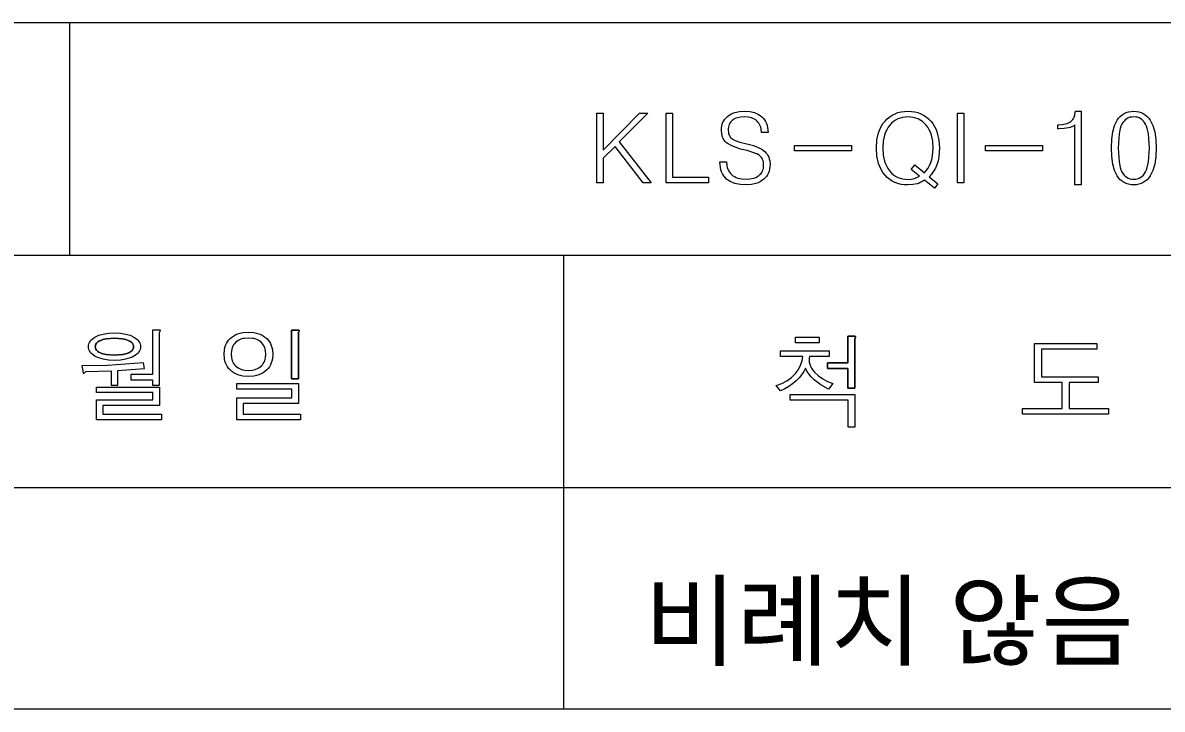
# Model space of a CAD drawing. Header units: inches. Extents: x -551 to -341, y 564 to 861.
# Drawn here: x -460.58 to -419.85, y 807.61 to 832.14 of the extents above; entities that cross this region are included whole.
import ezdxf

# ---------------------------------------------------------------- set-up
doc = ezdxf.new("R2010")
doc.units = ezdxf.units.IN
doc.header["$LTSCALE"] = 0.03937
doc.header["$MEASUREMENT"] = 0
doc.layers.add('______ 1', color=7, linetype='Continuous')
doc.layers.add('______ 2', color=7, linetype='Continuous')

# ---------------------------------------------------------------- blocks, each defined once
blk = doc.blocks.new('BLOCK 19')
at = {"layer": '______ 1', "color": 18, "lineweight": 9}
blk.add_lwpolyline([(196.386, -28.618), (16.646, -28.618)], dxfattribs=at)
blk = doc.blocks.new('BLOCK 18')
at = {"layer": '______ 1', "color": 18, "lineweight": 9}
blk.add_lwpolyline([(196.386, -53.15), (16.646, -53.15)], dxfattribs=at)
blk = doc.blocks.new('BLOCK 17')
at = {"layer": '______ 1', "color": 18, "lineweight": 9}
blk.add_lwpolyline([(196.386, -36.931), (16.646, -36.931)], dxfattribs=at)
blk = doc.blocks.new('BLOCK 11')
at = {"layer": '______ 1', "color": 18, "lineweight": 9}
blk.add_lwpolyline([(196.386, -45.243), (66.517, -45.243)], dxfattribs=at)
blk = doc.blocks.new('BLOCK 8')
at = {"layer": '______ 1', "color": 18, "lineweight": 9}
blk.add_lwpolyline([(120.549, -41.908), (120.549, -43.071), (120.315, -43.071), (120.315, -42.106), (118.242, -42.106), (118.242, -41.908), (120.549, -41.908)], dxfattribs=at)
blk = doc.blocks.new('BLOCK 2')
at = {"layer": '______ 1', "lineweight": 0}
for points in [[(111.332, -31.843), (111.559, -31.843), (111.559, -33.166), (112.848, -31.843), (113.146, -31.843), (112.131, -32.878), (113.265, -34.341), (112.982, -34.341), (111.977, -33.036), (111.559, -33.461), (111.559, -34.341), (111.332, -34.341), (111.332, -31.843)], [(113.804, -31.843), (114.032, -31.843), (114.032, -34.137), (115.318, -34.137), (115.318, -34.339), (113.804, -34.339), (113.804, -31.843)], [(115.965, -33.586), (115.977, -33.724), (115.991, -33.788), (116.012, -33.846), (116.035, -33.901), (116.067, -33.951), (116.102, -34), (116.146, -34.041), (116.192, -34.082), (116.245, -34.114), (116.304, -34.143), (116.364, -34.166), (116.505, -34.199), (116.662, -34.207), (116.802, -34.199), (116.928, -34.175), (116.982, -34.155), (117.032, -34.132), (117.079, -34.105), (117.123, -34.073), (117.16, -34.038), (117.196, -34.004), (117.225, -33.963), (117.248, -33.919), (117.266, -33.872), (117.28, -33.823), (117.286, -33.77), (117.289, -33.714), (117.28, -33.607), (117.268, -33.557), (117.253, -33.51), (117.233, -33.47), (117.21, -33.432), (117.184, -33.397), (117.148, -33.365), (117.117, -33.342), (117.076, -33.318), (116.98, -33.272), (116.705, -33.187), (116.469, -33.129), (116.157, -33.021), (116.041, -32.96), (115.995, -32.927), (115.953, -32.892), (115.913, -32.855), (115.878, -32.808), (115.848, -32.759), (115.825, -32.706), (115.808, -32.647), (115.793, -32.586), (115.784, -32.45), (115.788, -32.376), (115.796, -32.307), (115.813, -32.24), (115.837, -32.175), (115.869, -32.117), (115.907, -32.062), (115.95, -32.012), (116, -31.963), (116.058, -31.919), (116.122, -31.883), (116.192, -31.852), (116.265, -31.826), (116.426, -31.79), (116.61, -31.779), (116.796, -31.793), (116.959, -31.828), (117.034, -31.857), (117.103, -31.892), (117.166, -31.933), (117.225, -31.98), (117.277, -32.03), (117.321, -32.088), (117.359, -32.149), (117.391, -32.216), (117.417, -32.289), (117.434, -32.365), (117.452, -32.537), (117.21, -32.537), (117.198, -32.411), (117.187, -32.353), (117.169, -32.301), (117.146, -32.251), (117.117, -32.204), (117.085, -32.164), (117.046, -32.126), (117.006, -32.091), (116.959, -32.062), (116.907, -32.038), (116.854, -32.018), (116.735, -31.992), (116.598, -31.983), (116.467, -31.989), (116.353, -32.012), (116.301, -32.03), (116.253, -32.05), (116.21, -32.076), (116.169, -32.105), (116.137, -32.138), (116.108, -32.173), (116.081, -32.21), (116.061, -32.254), (116.044, -32.298), (116.035, -32.347), (116.026, -32.4), (116.023, -32.455), (116.029, -32.537), (116.038, -32.575), (116.049, -32.61), (116.064, -32.642), (116.078, -32.674), (116.099, -32.703), (116.122, -32.729), (116.149, -32.753), (116.178, -32.776), (116.251, -32.817), (116.338, -32.852), (116.443, -32.881), (116.738, -32.954), (116.93, -33.009), (117.093, -33.071), (117.228, -33.14), (117.283, -33.178), (117.33, -33.219), (117.374, -33.263), (117.412, -33.312), (117.446, -33.365), (117.472, -33.42), (117.493, -33.482), (117.508, -33.549), (117.519, -33.691), (117.516, -33.77), (117.504, -33.846), (117.487, -33.919), (117.461, -33.986), (117.428, -34.05), (117.388, -34.108), (117.344, -34.164), (117.289, -34.213), (117.228, -34.26), (117.163, -34.301), (117.093, -34.333), (117.017, -34.362), (116.851, -34.4), (116.662, -34.411), (116.449, -34.397), (116.259, -34.359), (116.178, -34.33), (116.099, -34.292), (116.029, -34.251), (115.965, -34.202), (115.91, -34.146), (115.863, -34.085), (115.82, -34.018), (115.788, -33.948), (115.761, -33.869), (115.743, -33.785), (115.729, -33.604), (115.729, -33.586), (115.965, -33.586)], [(123.035, -34.245), (122.977, -34.283), (122.915, -34.318), (122.846, -34.348), (122.776, -34.371), (122.618, -34.403), (122.446, -34.415), (122.321, -34.409), (122.204, -34.394), (122.09, -34.365), (121.986, -34.327), (121.887, -34.277), (121.796, -34.216), (121.709, -34.143), (121.63, -34.062), (121.557, -33.968), (121.496, -33.866), (121.44, -33.758), (121.397, -33.642), (121.338, -33.385), (121.321, -33.097), (121.338, -32.805), (121.397, -32.549), (121.44, -32.432), (121.496, -32.324), (121.557, -32.222), (121.63, -32.129), (121.709, -32.047), (121.796, -31.977), (121.889, -31.916), (121.988, -31.866), (122.093, -31.828), (122.204, -31.802), (122.324, -31.785), (122.446, -31.779), (122.572, -31.785), (122.691, -31.802), (122.802, -31.828), (122.907, -31.866), (123.006, -31.916), (123.099, -31.977), (123.185, -32.047), (123.266, -32.129), (123.339, -32.222), (123.403, -32.324), (123.456, -32.432), (123.499, -32.549), (123.557, -32.808), (123.578, -33.097), (123.554, -33.414), (123.525, -33.557), (123.484, -33.691), (123.432, -33.811), (123.368, -33.925), (123.292, -34.027), (123.205, -34.12), (123.519, -34.368), (123.397, -34.534), (123.035, -34.245)], [(122.566, -33.861), (122.691, -33.7), (123.035, -33.98), (123.106, -33.901), (123.169, -33.817), (123.222, -33.72), (123.266, -33.616), (123.303, -33.499), (123.327, -33.374), (123.347, -33.097), (123.333, -32.849), (123.286, -32.63), (123.251, -32.531), (123.208, -32.438), (123.155, -32.353), (123.096, -32.274), (123.032, -32.204), (122.965, -32.146), (122.889, -32.097), (122.811, -32.056), (122.729, -32.024), (122.639, -32), (122.546, -31.986), (122.446, -31.983), (122.35, -31.986), (122.257, -32), (122.167, -32.024), (122.082, -32.056), (122.003, -32.097), (121.931, -32.146), (121.863, -32.204), (121.799, -32.274), (121.74, -32.353), (121.691, -32.438), (121.647, -32.531), (121.612, -32.63), (121.565, -32.849), (121.552, -33.097), (121.565, -33.344), (121.612, -33.563), (121.647, -33.662), (121.691, -33.755), (121.74, -33.843), (121.799, -33.922), (121.863, -33.989), (121.933, -34.05), (122.006, -34.099), (122.088, -34.143), (122.175, -34.175), (122.266, -34.199), (122.364, -34.21), (122.467, -34.216), (122.572, -34.207), (122.671, -34.187), (122.77, -34.152), (122.863, -34.099), (122.566, -33.861)], [(124.219, -31.843), (124.449, -31.843), (124.449, -34.341), (124.219, -34.341), (124.219, -31.843)], [(128.412, -32.271), (128.365, -32.307), (128.312, -32.333), (128.252, -32.356), (128.185, -32.374), (128.033, -32.4), (127.843, -32.406), (127.808, -32.406), (127.808, -32.26), (127.825, -32.26), (127.966, -32.251), (128.085, -32.231), (128.14, -32.213), (128.19, -32.193), (128.234, -32.169), (128.272, -32.143), (128.31, -32.111), (128.338, -32.076), (128.365, -32.038), (128.388, -31.995), (128.409, -31.948), (128.42, -31.895), (128.435, -31.779), (128.642, -31.779), (128.642, -34.411), (128.412, -34.411), (128.412, -32.271)], [(129.928, -32.103), (129.98, -32.027), (130.041, -31.963), (130.105, -31.907), (130.175, -31.86), (130.255, -31.826), (130.336, -31.799), (130.426, -31.785), (130.523, -31.779), (130.616, -31.785), (130.703, -31.799), (130.785, -31.826), (130.861, -31.86), (130.931, -31.907), (130.998, -31.963), (131.056, -32.027), (131.111, -32.103), (131.161, -32.19), (131.205, -32.289), (131.272, -32.519), (131.31, -32.785), (131.324, -33.094), (131.31, -33.403), (131.272, -33.668), (131.205, -33.898), (131.161, -33.995), (131.111, -34.085), (131.056, -34.161), (130.998, -34.228), (130.931, -34.283), (130.861, -34.33), (130.785, -34.365), (130.703, -34.391), (130.616, -34.406), (130.523, -34.411), (130.426, -34.406), (130.336, -34.391), (130.255, -34.365), (130.175, -34.33), (130.105, -34.283), (130.041, -34.225), (129.98, -34.158), (129.928, -34.082), (129.881, -33.995), (129.837, -33.896), (129.776, -33.668), (129.738, -33.4), (129.724, -33.091), (129.738, -32.782), (129.776, -32.514), (129.837, -32.286), (129.881, -32.19), (129.928, -32.103)], [(130.097, -33.939), (130.132, -34.004), (130.173, -34.059), (130.219, -34.102), (130.269, -34.14), (130.324, -34.169), (130.386, -34.193), (130.453, -34.205), (130.523, -34.207), (130.59, -34.205), (130.654, -34.193), (130.715, -34.169), (130.77, -34.14), (130.82, -34.102), (130.867, -34.059), (130.907, -34.004), (130.943, -33.939), (130.974, -33.869), (131.004, -33.788), (131.048, -33.592), (131.082, -33.091), (131.048, -32.589), (131.004, -32.397), (130.974, -32.315), (130.943, -32.242), (130.907, -32.181), (130.867, -32.129), (130.82, -32.085), (130.77, -32.047), (130.715, -32.018), (130.654, -31.997), (130.59, -31.986), (130.523, -31.983), (130.453, -31.986), (130.386, -31.997), (130.324, -32.018), (130.269, -32.047), (130.219, -32.085), (130.173, -32.129), (130.132, -32.181), (130.097, -32.242), (130.065, -32.315), (130.039, -32.397), (129.995, -32.589), (129.963, -33.091), (129.995, -33.592), (130.039, -33.788), (130.065, -33.869), (130.097, -33.939)], [(120.428, -33.003), (120.428, -33.19), (118.393, -33.19), (118.393, -33.003), (120.428, -33.003)], [(127.255, -33.003), (127.255, -33.19), (125.219, -33.19), (125.219, -33.003), (127.255, -33.003)], [(94.78, -39.849), (94.836, -39.884), (94.882, -39.922), (94.923, -39.963), (94.955, -40.004), (94.982, -40.048), (94.999, -40.094), (95.011, -40.144), (95.014, -40.196), (95.011, -40.246), (94.999, -40.292), (94.982, -40.339), (94.955, -40.383), (94.923, -40.424), (94.882, -40.461), (94.836, -40.499), (94.78, -40.534), (94.716, -40.569), (94.643, -40.598), (94.48, -40.645), (94.294, -40.674), (94.084, -40.683), (93.874, -40.674), (93.684, -40.645), (93.521, -40.598), (93.448, -40.569), (93.381, -40.534), (93.329, -40.499), (93.282, -40.461), (93.244, -40.424), (93.212, -40.383), (93.186, -40.339), (93.168, -40.292), (93.157, -40.246), (93.153, -40.196), (93.157, -40.144), (93.168, -40.094), (93.186, -40.048), (93.212, -40.004), (93.244, -39.963), (93.282, -39.922), (93.329, -39.884), (93.381, -39.849), (93.521, -39.785), (93.684, -39.741), (93.874, -39.715), (94.084, -39.703), (94.294, -39.715), (94.48, -39.741), (94.643, -39.785), (94.78, -39.849)], [(93.568, -39.98), (93.53, -40.001), (93.495, -40.024), (93.466, -40.048), (93.443, -40.074), (93.421, -40.103), (93.41, -40.132), (93.401, -40.164), (93.398, -40.196), (93.401, -40.228), (93.404, -40.243), (93.41, -40.257), (93.421, -40.286), (93.443, -40.316), (93.466, -40.339), (93.495, -40.365), (93.53, -40.385), (93.568, -40.409), (93.67, -40.447), (93.789, -40.473), (94.084, -40.496), (94.378, -40.473), (94.494, -40.447), (94.594, -40.409), (94.635, -40.385), (94.67, -40.365), (94.702, -40.339), (94.725, -40.316), (94.745, -40.286), (94.751, -40.272), (94.757, -40.257), (94.763, -40.243), (94.766, -40.228), (94.769, -40.196), (94.766, -40.164), (94.763, -40.147), (94.757, -40.132), (94.745, -40.103), (94.725, -40.074), (94.702, -40.048), (94.67, -40.024), (94.635, -40.001), (94.594, -39.98), (94.494, -39.942), (94.375, -39.913), (94.084, -39.893), (93.789, -39.913), (93.67, -39.942), (93.568, -39.98)], [(99.527, -39.904), (99.577, -39.96), (99.62, -40.021), (99.658, -40.085), (99.69, -40.152), (99.713, -40.225), (99.731, -40.301), (99.746, -40.467), (99.731, -40.63), (99.713, -40.706), (99.69, -40.776), (99.658, -40.846), (99.62, -40.91), (99.577, -40.969), (99.527, -41.024), (99.463, -41.079), (99.396, -41.126), (99.323, -41.167), (99.244, -41.199), (99.16, -41.225), (99.07, -41.243), (98.871, -41.257), (98.673, -41.243), (98.582, -41.225), (98.498, -41.199), (98.419, -41.167), (98.346, -41.126), (98.279, -41.079), (98.218, -41.024), (98.166, -40.969), (98.122, -40.91), (98.087, -40.846), (98.058, -40.776), (98.032, -40.706), (98.017, -40.63), (98.002, -40.467), (98.017, -40.301), (98.032, -40.225), (98.058, -40.152), (98.087, -40.085), (98.122, -40.021), (98.166, -39.96), (98.218, -39.904), (98.279, -39.852), (98.346, -39.805), (98.419, -39.764), (98.498, -39.733), (98.582, -39.709), (98.673, -39.692), (98.871, -39.677), (99.07, -39.692), (99.16, -39.709), (99.244, -39.733), (99.323, -39.764), (99.396, -39.805), (99.463, -39.852), (99.527, -39.904)], [(98.41, -40.048), (98.375, -40.088), (98.343, -40.132), (98.317, -40.181), (98.294, -40.231), (98.279, -40.283), (98.268, -40.342), (98.256, -40.467), (98.268, -40.59), (98.279, -40.645), (98.294, -40.698), (98.317, -40.747), (98.343, -40.794), (98.375, -40.837), (98.41, -40.878), (98.454, -40.916), (98.501, -40.948), (98.55, -40.978), (98.606, -41.001), (98.667, -41.018), (98.731, -41.033), (98.871, -41.041), (99.014, -41.033), (99.078, -41.018), (99.137, -41.001), (99.195, -40.978), (99.244, -40.948), (99.294, -40.916), (99.337, -40.878), (99.372, -40.837), (99.404, -40.794), (99.431, -40.747), (99.454, -40.698), (99.471, -40.645), (99.483, -40.587), (99.495, -40.467), (99.483, -40.342), (99.471, -40.283), (99.454, -40.231), (99.431, -40.181), (99.404, -40.132), (99.372, -40.088), (99.337, -40.048), (99.294, -40.009), (99.244, -39.978), (99.195, -39.948), (99.137, -39.925), (99.078, -39.907), (99.014, -39.896), (98.871, -39.884), (98.731, -39.896), (98.667, -39.907), (98.606, -39.925), (98.55, -39.948), (98.501, -39.978), (98.454, -40.009), (98.41, -40.048)], [(100.609, -39.598), (100.641, -39.598), (100.664, -39.601), (100.673, -39.604), (100.679, -39.607), (100.681, -39.607), (100.684, -39.61), (100.688, -39.61), (100.688, -39.613), (100.691, -39.613), (100.691, -39.616), (100.691, -39.619), (100.691, -39.625), (100.691, -39.63), (100.684, -39.642), (100.679, -39.66), (100.664, -39.68), (100.658, -39.709), (100.658, -41.348), (100.413, -41.348), (100.413, -39.598), (100.609, -39.598)], [(119.277, -39.855), (119.277, -40.053), (118.426, -40.053), (118.426, -39.855), (119.277, -39.855)], [(120.3, -40.773), (120.3, -39.814), (120.499, -39.814), (120.528, -39.817), (120.551, -39.82), (120.56, -39.823), (120.569, -39.826), (120.572, -39.826), (120.572, -39.829), (120.575, -39.831), (120.577, -39.831), (120.577, -39.835), (120.577, -39.837), (120.577, -39.84), (120.577, -39.843), (120.577, -39.849), (120.572, -39.864), (120.566, -39.881), (120.551, -39.91), (120.549, -39.942), (120.549, -41.677), (120.3, -41.677), (120.3, -40.978), (119.575, -40.978), (119.575, -40.773), (120.3, -40.773)], [(129.201, -40.077), (129.201, -40.281), (127.219, -40.281), (127.219, -41.269), (129.251, -41.269), (129.251, -41.47), (128.21, -41.47), (128.21, -42.409), (129.622, -42.409), (129.622, -42.607), (126.549, -42.607), (126.549, -42.409), (127.966, -42.409), (127.966, -41.47), (126.975, -41.47), (126.975, -40.077), (129.201, -40.077)], [(119.633, -40.342), (119.633, -40.54), (118.93, -40.54), (118.916, -40.61), (118.913, -40.68), (118.918, -40.747), (118.936, -40.82), (118.963, -40.89), (119.003, -40.96), (119.053, -41.033), (119.111, -41.106), (119.248, -41.234), (119.403, -41.345), (119.575, -41.438), (119.764, -41.508), (119.61, -41.709), (119.338, -41.561), (119.093, -41.374), (118.988, -41.269), (118.901, -41.167), (118.834, -41.065), (118.788, -40.966), (118.726, -41.086), (118.647, -41.199), (118.557, -41.31), (118.455, -41.415), (118.326, -41.523), (118.193, -41.619), (118.049, -41.701), (117.898, -41.77), (117.741, -41.581), (117.941, -41.511), (118.123, -41.415), (118.283, -41.295), (118.426, -41.153), (118.531, -41.007), (118.612, -40.858), (118.668, -40.703), (118.697, -40.54), (117.898, -40.54), (117.898, -40.342), (119.633, -40.342)], [(100.658, -41.508), (100.658, -42.228), (98.687, -42.228), (98.687, -42.61), (100.735, -42.61), (100.735, -42.811), (98.457, -42.811), (98.457, -42.027), (100.425, -42.027), (100.425, -41.709), (98.457, -41.709), (98.457, -41.508), (100.658, -41.508)], [(95.693, -41.636), (95.693, -42.295), (93.67, -42.295), (93.67, -42.61), (95.769, -42.61), (95.769, -42.811), (93.439, -42.811), (93.439, -42.094), (95.46, -42.094), (95.46, -41.837), (93.439, -41.837), (93.439, -41.636), (95.693, -41.636)], [(120.549, -41.908), (120.549, -43.071), (120.315, -43.071), (120.315, -42.106), (118.242, -42.106), (118.242, -41.908), (120.549, -41.908)]]:
    blk.add_lwpolyline(points, dxfattribs=at)
for points, knots in [([(95.448, -41.187), (95.448, -41.187), (95.448, -39.598), (95.448, -39.598), (95.448, -39.598), (95.649, -39.598), (95.649, -39.598), (95.649, -39.598), (95.679, -39.598), (95.679, -39.598), (95.679, -39.598), (95.702, -39.601), (95.702, -39.601), (95.702, -39.601), (95.707, -39.604), (95.707, -39.604), (95.707, -39.604), (95.711, -39.607), (95.711, -39.607), (95.711, -39.607), (95.714, -39.607), (95.714, -39.607), (95.714, -39.607), (95.716, -39.61), (95.716, -39.61), (95.716, -39.61), (95.72, -39.613), (95.72, -39.613), (95.72, -39.613), (95.722, -39.613), (95.722, -39.613), (95.722, -39.613), (95.722, -39.616), (95.722, -39.616), (95.722, -39.616), (95.722, -39.616), (95.722, -39.616), (95.722, -39.616), (95.722, -39.616), (95.722, -39.616), (95.722, -39.616), (95.725, -39.619), (95.725, -39.619), (95.725, -39.619), (95.725, -39.622), (95.725, -39.622), (95.725, -39.622), (95.725, -39.622), (95.725, -39.622), (95.725, -39.622), (95.725, -39.627), (95.725, -39.627), (95.725, -39.627), (95.722, -39.633), (95.722, -39.633), (95.722, -39.633), (95.72, -39.645), (95.72, -39.645), (95.72, -39.645), (95.711, -39.663), (95.711, -39.663), (95.711, -39.663), (95.696, -39.692), (95.696, -39.692), (95.696, -39.692), (95.693, -39.724), (95.693, -39.724), (95.693, -39.724), (95.693, -41.564), (95.693, -41.564), (95.693, -41.564), (95.448, -41.564), (95.448, -41.564), (95.448, -41.564), (95.448, -41.38), (95.448, -41.38), (95.448, -41.38), (94.666, -41.38), (94.666, -41.38), (94.666, -41.38), (94.666, -41.187), (94.666, -41.187), (94.666, -41.187), (95.448, -41.187), (95.448, -41.187), (95.448, -41.187), (95.448, -41.187), (95.448, -41.187)], [0, 0, 0, 0, 1, 1, 1, 2, 2, 2, 3, 3, 3, 4, 4, 4, 5, 5, 5, 6, 6, 6, 7, 7, 7, 8, 8, 8, 9, 9, 9, 10, 10, 10, 11, 11, 11, 12, 12, 12, 13, 13, 13, 14, 14, 14, 15, 15, 15, 16, 16, 16, 17, 17, 17, 18, 18, 18, 19, 19, 19, 20, 20, 20, 21, 21, 21, 22, 22, 22, 23, 23, 23, 24, 24, 24, 25, 25, 25, 26, 26, 26, 27, 27, 27, 28, 28, 28, 29, 29, 29, 29]), ([(95.154, -40.969), (95.154, -40.969), (94.678, -41.013), (94.678, -41.013), (94.678, -41.013), (94.206, -41.047), (94.206, -41.047), (94.206, -41.047), (94.206, -41.564), (94.206, -41.564), (94.206, -41.564), (93.964, -41.564), (93.964, -41.564), (93.964, -41.564), (93.964, -41.056), (93.964, -41.056), (93.964, -41.056), (93.078, -41.086), (93.078, -41.086), (93.078, -41.086), (93.045, -41.094), (93.045, -41.094), (93.045, -41.094), (93.019, -41.117), (93.019, -41.117), (93.019, -41.117), (93.008, -41.129), (93.008, -41.129), (93.008, -41.129), (92.996, -41.138), (92.996, -41.138), (92.996, -41.138), (92.99, -41.14), (92.99, -41.14), (92.99, -41.14), (92.987, -41.144), (92.987, -41.144), (92.987, -41.144), (92.985, -41.144), (92.985, -41.144), (92.985, -41.144), (92.982, -41.144), (92.982, -41.144), (92.982, -41.144), (92.982, -41.144), (92.982, -41.144), (92.982, -41.144), (92.982, -41.144), (92.982, -41.144), (92.982, -41.144), (92.978, -41.144), (92.978, -41.144), (92.978, -41.144), (92.978, -41.14), (92.978, -41.14), (92.978, -41.14), (92.978, -41.14), (92.978, -41.14), (92.978, -41.14), (92.976, -41.14), (92.976, -41.14), (92.976, -41.14), (92.973, -41.138), (92.973, -41.138), (92.973, -41.138), (92.97, -41.135), (92.97, -41.135), (92.97, -41.135), (92.967, -41.126), (92.967, -41.126), (92.967, -41.126), (92.963, -41.117), (92.963, -41.117), (92.963, -41.117), (92.955, -41.094), (92.955, -41.094), (92.955, -41.094), (92.95, -41.059), (92.95, -41.059), (92.95, -41.059), (92.918, -40.881), (92.918, -40.881), (92.918, -40.881), (93.833, -40.867), (93.833, -40.867), (93.833, -40.867), (95.127, -40.77), (95.127, -40.77), (95.127, -40.77), (95.154, -40.969), (95.154, -40.969), (95.154, -40.969), (95.154, -40.969), (95.154, -40.969)], [0, 0, 0, 0, 1, 1, 1, 2, 2, 2, 3, 3, 3, 4, 4, 4, 5, 5, 5, 6, 6, 6, 7, 7, 7, 8, 8, 8, 9, 9, 9, 10, 10, 10, 11, 11, 11, 12, 12, 12, 13, 13, 13, 14, 14, 14, 15, 15, 15, 16, 16, 16, 17, 17, 17, 18, 18, 18, 19, 19, 19, 20, 20, 20, 21, 21, 21, 22, 22, 22, 23, 23, 23, 24, 24, 24, 25, 25, 25, 26, 26, 26, 27, 27, 27, 28, 28, 28, 29, 29, 29, 30, 30, 30, 31, 31, 31, 31])]:
    blk.add_open_spline(points, degree=3, knots=knots, dxfattribs=at)
blk = doc.blocks.new('BLOCK 10')
at = {"layer": '______ 1', "color": 18, "lineweight": 9}
blk.add_lwpolyline([(119.633, -40.342), (119.633, -40.54), (118.93, -40.54), (118.916, -40.61), (118.913, -40.68), (118.918, -40.747), (118.936, -40.82), (118.963, -40.89), (119.003, -40.96), (119.053, -41.033), (119.111, -41.106), (119.248, -41.234), (119.403, -41.345), (119.575, -41.438), (119.764, -41.508), (119.61, -41.709), (119.338, -41.561), (119.093, -41.374), (118.988, -41.269), (118.901, -41.167), (118.834, -41.065), (118.788, -40.966), (118.726, -41.086), (118.647, -41.199), (118.557, -41.31), (118.455, -41.415), (118.326, -41.523), (118.193, -41.619), (118.049, -41.701), (117.898, -41.77), (117.741, -41.581), (117.941, -41.511), (118.123, -41.415), (118.283, -41.295), (118.426, -41.153), (118.531, -41.007), (118.612, -40.858), (118.668, -40.703), (118.697, -40.54), (117.898, -40.54), (117.898, -40.342), (119.633, -40.342)], dxfattribs=at)
blk = doc.blocks.new('BLOCK 9')
at = {"layer": '______ 1', "color": 18, "lineweight": 9}
blk.add_lwpolyline([(120.428, -33.003), (120.428, -33.19), (118.393, -33.19), (118.393, -33.003), (120.428, -33.003)], dxfattribs=at)
blk = doc.blocks.new('BLOCK 213')
at = {"layer": '______ 1', "color": 18, "lineweight": 9}
blk.add_open_spline([(120.3, -40.773), (120.3, -40.773), (120.3, -39.814), (120.3, -39.814), (120.3, -39.814), (120.499, -39.814), (120.499, -39.814), (120.499, -39.814), (120.528, -39.814), (120.528, -39.814), (120.528, -39.814), (120.551, -39.82), (120.551, -39.82), (120.56, -39.823), (120.569, -39.826), (120.569, -39.826), (120.577, -39.837), (120.577, -39.84), (120.577, -39.84), (120.577, -39.849), (120.572, -39.864), (120.572, -39.864), (120.572, -39.864), (120.566, -39.881), (120.566, -39.881), (120.566, -39.881), (120.551, -39.91), (120.551, -39.91), (120.551, -39.91), (120.549, -39.942), (120.549, -39.942), (120.549, -39.942), (120.549, -41.677), (120.549, -41.677), (120.549, -41.677), (120.3, -41.677), (120.3, -41.677), (120.3, -41.677), (120.3, -40.978), (120.3, -40.978), (120.3, -40.978), (119.575, -40.978), (119.575, -40.978), (119.575, -40.978), (119.575, -40.773), (119.575, -40.773), (119.575, -40.773), (120.3, -40.773), (120.3, -40.773)], degree=3, knots=[0, 0, 0, 0, 1, 1, 1, 2, 2, 2, 3, 3, 3, 4, 4, 4, 5, 5, 5, 6, 6, 6, 7, 7, 7, 8, 8, 8, 9, 9, 9, 10, 10, 10, 11, 11, 11, 12, 12, 12, 13, 13, 13, 14, 14, 14, 15, 15, 15, 16, 16, 16, 16], dxfattribs=at)
blk = doc.blocks.new('BLOCK 212')
at = {"layer": '______ 1', "color": 18, "lineweight": 9}
blk.add_lwpolyline([(119.277, -39.855), (119.277, -40.053), (118.426, -40.053), (118.426, -39.855), (119.277, -39.855)], dxfattribs=at)
blk = doc.blocks.new('BLOCK 197')
at = {"layer": '______ 1', "color": 18, "lineweight": 9}
blk.add_lwpolyline([(129.928, -32.103), (129.98, -32.027), (130.041, -31.963), (130.105, -31.907), (130.175, -31.86), (130.255, -31.826), (130.339, -31.799), (130.426, -31.785), (130.523, -31.779), (130.616, -31.785), (130.703, -31.799), (130.785, -31.826), (130.861, -31.86), (130.931, -31.907), (130.998, -31.963), (131.056, -32.027), (131.108, -32.103), (131.161, -32.19), (131.205, -32.289), (131.272, -32.519), (131.31, -32.785), (131.324, -33.094), (131.31, -33.4), (131.272, -33.668), (131.205, -33.898), (131.161, -33.995), (131.108, -34.085), (131.056, -34.161), (130.998, -34.228), (130.931, -34.283), (130.861, -34.33), (130.785, -34.365), (130.703, -34.391), (130.616, -34.406), (130.523, -34.411), (130.426, -34.406), (130.339, -34.391), (130.255, -34.365), (130.175, -34.33), (130.105, -34.283), (130.041, -34.225), (129.98, -34.158), (129.928, -34.082), (129.881, -33.995), (129.837, -33.896), (129.776, -33.668), (129.738, -33.4), (129.724, -33.091), (129.738, -32.782), (129.776, -32.514), (129.837, -32.286), (129.881, -32.19), (129.928, -32.103)], dxfattribs=at)
blk = doc.blocks.new('BLOCK 196')
at = {"layer": '______ 1', "color": 18, "lineweight": 9}
blk.add_lwpolyline([(130.097, -33.939), (130.132, -34.004), (130.173, -34.059), (130.219, -34.102), (130.269, -34.14), (130.324, -34.169), (130.386, -34.193), (130.453, -34.205), (130.523, -34.207), (130.59, -34.205), (130.657, -34.193), (130.715, -34.169), (130.77, -34.14), (130.82, -34.102), (130.867, -34.059), (130.907, -34.004), (130.943, -33.939), (130.974, -33.869), (131.004, -33.788), (131.048, -33.592), (131.082, -33.091), (131.048, -32.589), (131.004, -32.397), (130.974, -32.315), (130.943, -32.245), (130.907, -32.181), (130.867, -32.129), (130.82, -32.085), (130.77, -32.047), (130.715, -32.018), (130.657, -31.997), (130.59, -31.986), (130.523, -31.983), (130.453, -31.986), (130.386, -31.997), (130.324, -32.018), (130.269, -32.047), (130.219, -32.085), (130.173, -32.129), (130.132, -32.181), (130.097, -32.245), (130.065, -32.315), (130.039, -32.397), (129.995, -32.589), (129.963, -33.091), (129.995, -33.592), (130.039, -33.788), (130.065, -33.869), (130.097, -33.939)], dxfattribs=at)
blk = doc.blocks.new('BLOCK 149')
at = {"layer": '______ 1', "color": 18, "lineweight": 9}
blk.add_lwpolyline([(100.658, -41.508), (100.658, -42.228), (98.687, -42.228), (98.687, -42.61), (100.735, -42.61), (100.735, -42.811), (98.457, -42.811), (98.457, -42.027), (100.425, -42.027), (100.425, -41.709), (98.457, -41.709), (98.457, -41.508), (100.658, -41.508)], dxfattribs=at)
blk = doc.blocks.new('BLOCK 193')
at = {"layer": '______ 1', "color": 18, "lineweight": 9}
blk.add_lwpolyline([(127.255, -33.003), (127.255, -33.19), (125.219, -33.19), (125.219, -33.003), (127.255, -33.003)], dxfattribs=at)
blk = doc.blocks.new('BLOCK 192')
at = {"layer": '______ 1', "color": 18, "lineweight": 9}
blk.add_lwpolyline([(123.035, -34.245), (122.977, -34.283), (122.915, -34.318), (122.846, -34.348), (122.776, -34.371), (122.618, -34.403), (122.446, -34.415), (122.321, -34.409), (122.204, -34.394), (122.09, -34.365), (121.986, -34.327), (121.887, -34.277), (121.796, -34.216), (121.709, -34.143), (121.63, -34.062), (121.557, -33.968), (121.496, -33.866), (121.44, -33.758), (121.397, -33.642), (121.341, -33.385), (121.321, -33.097), (121.341, -32.805), (121.397, -32.549), (121.44, -32.432), (121.496, -32.324), (121.557, -32.222), (121.63, -32.129), (121.709, -32.047), (121.796, -31.977), (121.889, -31.916), (121.988, -31.866), (122.093, -31.828), (122.204, -31.802), (122.324, -31.785), (122.446, -31.779), (122.572, -31.785), (122.691, -31.802), (122.802, -31.828), (122.907, -31.866), (123.006, -31.916), (123.099, -31.977), (123.185, -32.047), (123.266, -32.129), (123.339, -32.222), (123.403, -32.324), (123.456, -32.432), (123.499, -32.549), (123.557, -32.808), (123.578, -33.097), (123.554, -33.414), (123.525, -33.557), (123.482, -33.691), (123.432, -33.811), (123.368, -33.925), (123.292, -34.027), (123.205, -34.12), (123.519, -34.368), (123.397, -34.534), (123.035, -34.245)], dxfattribs=at)
blk = doc.blocks.new('BLOCK 191')
at = {"layer": '______ 1', "color": 18, "lineweight": 9}
blk.add_lwpolyline([(122.566, -33.861), (122.691, -33.7), (123.035, -33.98), (123.106, -33.901), (123.169, -33.817), (123.222, -33.72), (123.266, -33.616), (123.303, -33.499), (123.327, -33.374), (123.347, -33.097), (123.333, -32.849), (123.286, -32.63), (123.251, -32.531), (123.208, -32.438), (123.155, -32.353), (123.096, -32.274), (123.032, -32.204), (122.965, -32.146), (122.892, -32.097), (122.811, -32.056), (122.729, -32.024), (122.639, -32), (122.546, -31.986), (122.446, -31.983), (122.35, -31.986), (122.257, -32), (122.167, -32.024), (122.082, -32.056), (122.003, -32.097), (121.931, -32.146), (121.863, -32.204), (121.799, -32.274), (121.74, -32.353), (121.691, -32.438), (121.647, -32.531), (121.612, -32.63), (121.565, -32.849), (121.552, -33.097), (121.565, -33.344), (121.612, -33.563), (121.647, -33.662), (121.691, -33.755), (121.74, -33.843), (121.799, -33.922), (121.863, -33.989), (121.933, -34.05), (122.006, -34.099), (122.088, -34.143), (122.175, -34.175), (122.266, -34.199), (122.364, -34.21), (122.467, -34.216), (122.572, -34.207), (122.671, -34.187), (122.77, -34.152), (122.863, -34.099), (122.566, -33.861)], dxfattribs=at)
blk = doc.blocks.new('BLOCK 190')
at = {"layer": '______ 1', "color": 18, "lineweight": 9}
blk.add_lwpolyline([(124.219, -31.843), (124.449, -31.843), (124.449, -34.341), (124.219, -34.341), (124.219, -31.843)], dxfattribs=at)
blk = doc.blocks.new('BLOCK 189')
at = {"layer": '______ 1', "color": 18, "lineweight": 9}
blk.add_lwpolyline([(128.412, -32.271), (128.365, -32.307), (128.312, -32.333), (128.252, -32.356), (128.185, -32.374), (128.033, -32.4), (127.843, -32.406), (127.808, -32.406), (127.808, -32.26), (127.825, -32.26), (127.966, -32.251), (128.085, -32.231), (128.14, -32.213), (128.19, -32.193), (128.234, -32.169), (128.275, -32.143), (128.31, -32.111), (128.338, -32.076), (128.365, -32.038), (128.388, -31.995), (128.406, -31.948), (128.42, -31.895), (128.438, -31.779), (128.642, -31.779), (128.642, -34.411), (128.412, -34.411), (128.412, -32.271)], dxfattribs=at)
blk = doc.blocks.new('BLOCK 188')
at = {"layer": '______ 1', "color": 18, "lineweight": 9}
blk.add_lwpolyline([(129.201, -40.077), (129.201, -40.281), (127.219, -40.281), (127.219, -41.269), (129.251, -41.269), (129.251, -41.47), (128.21, -41.47), (128.21, -42.409), (129.622, -42.409), (129.622, -42.607), (126.549, -42.607), (126.549, -42.409), (127.966, -42.409), (127.966, -41.47), (126.975, -41.47), (126.975, -40.077), (129.201, -40.077)], dxfattribs=at)
blk = doc.blocks.new('BLOCK 163')
at = {"layer": '______ 1', "color": 18, "lineweight": 9}
blk.add_lwpolyline([(110.152, -53.15), (110.152, -36.931)], dxfattribs=at)
blk = doc.blocks.new('BLOCK 162')
at = {"layer": '______ 1', "color": 18, "lineweight": 9}
blk.add_lwpolyline([(92.489, -36.931), (92.489, -28.618)], dxfattribs=at)
blk = doc.blocks.new('BLOCK 161')
at = {"layer": '______ 1', "color": 18, "lineweight": 9}
blk.add_lwpolyline([(115.965, -33.586), (115.977, -33.724), (115.991, -33.788), (116.012, -33.846), (116.035, -33.901), (116.067, -33.951), (116.105, -34), (116.146, -34.041), (116.192, -34.082), (116.245, -34.114), (116.304, -34.143), (116.364, -34.166), (116.505, -34.199), (116.662, -34.207), (116.802, -34.199), (116.928, -34.175), (116.982, -34.155), (117.032, -34.132), (117.079, -34.105), (117.123, -34.073), (117.16, -34.038), (117.196, -34.004), (117.225, -33.963), (117.248, -33.919), (117.266, -33.872), (117.28, -33.823), (117.286, -33.77), (117.289, -33.714), (117.28, -33.607), (117.268, -33.557), (117.253, -33.51), (117.233, -33.47), (117.21, -33.432), (117.184, -33.397), (117.148, -33.365), (117.117, -33.342), (117.079, -33.318), (116.98, -33.272), (116.705, -33.187), (116.469, -33.129), (116.157, -33.021), (116.041, -32.96), (115.995, -32.927), (115.953, -32.892), (115.913, -32.855), (115.878, -32.808), (115.848, -32.759), (115.825, -32.706), (115.808, -32.647), (115.793, -32.586), (115.784, -32.45), (115.788, -32.376), (115.796, -32.307), (115.813, -32.24), (115.837, -32.175), (115.869, -32.117), (115.907, -32.062), (115.95, -32.012), (116, -31.963), (116.058, -31.919), (116.122, -31.883), (116.192, -31.852), (116.265, -31.826), (116.426, -31.79), (116.61, -31.779), (116.796, -31.793), (116.959, -31.828), (117.034, -31.857), (117.103, -31.892), (117.166, -31.933), (117.225, -31.98), (117.277, -32.03), (117.321, -32.088), (117.359, -32.149), (117.391, -32.216), (117.417, -32.289), (117.434, -32.365), (117.452, -32.537), (117.21, -32.537), (117.198, -32.411), (117.187, -32.353), (117.169, -32.301), (117.146, -32.251), (117.117, -32.204), (117.085, -32.164), (117.046, -32.126), (117.006, -32.091), (116.959, -32.062), (116.907, -32.038), (116.854, -32.018), (116.735, -31.992), (116.598, -31.983), (116.467, -31.989), (116.353, -32.012), (116.301, -32.03), (116.253, -32.05), (116.21, -32.076), (116.169, -32.105), (116.137, -32.138), (116.108, -32.173), (116.081, -32.21), (116.061, -32.254), (116.044, -32.298), (116.035, -32.347), (116.026, -32.4), (116.023, -32.455), (116.029, -32.537), (116.038, -32.575), (116.049, -32.61), (116.064, -32.642), (116.078, -32.674), (116.099, -32.703), (116.122, -32.729), (116.149, -32.753), (116.178, -32.776), (116.251, -32.817), (116.338, -32.852), (116.443, -32.881), (116.738, -32.954), (116.93, -33.009), (117.093, -33.071), (117.228, -33.14), (117.283, -33.178), (117.33, -33.219), (117.374, -33.263), (117.412, -33.312), (117.446, -33.365), (117.472, -33.42), (117.493, -33.482), (117.508, -33.549), (117.519, -33.691), (117.516, -33.77), (117.504, -33.846), (117.487, -33.919), (117.461, -33.986), (117.428, -34.05), (117.391, -34.108), (117.344, -34.164), (117.289, -34.213), (117.228, -34.26), (117.163, -34.301), (117.093, -34.333), (117.017, -34.362), (116.851, -34.4), (116.662, -34.411), (116.449, -34.397), (116.259, -34.359), (116.178, -34.33), (116.099, -34.292), (116.029, -34.251), (115.965, -34.202), (115.91, -34.146), (115.863, -34.085), (115.822, -34.018), (115.788, -33.948), (115.761, -33.869), (115.743, -33.785), (115.729, -33.604), (115.729, -33.586), (115.965, -33.586)], dxfattribs=at)
blk = doc.blocks.new('BLOCK 160')
at = {"layer": '______ 1', "color": 18, "lineweight": 9}
blk.add_open_spline([(100.609, -39.598), (100.609, -39.598), (100.641, -39.598), (100.641, -39.598), (100.641, -39.598), (100.664, -39.601), (100.664, -39.601), (100.673, -39.604), (100.679, -39.607), (100.679, -39.607), (100.691, -39.619), (100.691, -39.625), (100.691, -39.625), (100.691, -39.63), (100.684, -39.642), (100.684, -39.642), (100.684, -39.642), (100.679, -39.66), (100.679, -39.66), (100.679, -39.66), (100.664, -39.68), (100.664, -39.68), (100.664, -39.68), (100.658, -39.709), (100.658, -39.709), (100.658, -39.709), (100.658, -41.348), (100.658, -41.348), (100.658, -41.348), (100.413, -41.348), (100.413, -41.348), (100.413, -41.348), (100.413, -39.598), (100.413, -39.598), (100.413, -39.598), (100.609, -39.598), (100.609, -39.598)], degree=3, knots=[0, 0, 0, 0, 1, 1, 1, 2, 2, 2, 3, 3, 3, 4, 4, 4, 5, 5, 5, 6, 6, 6, 7, 7, 7, 8, 8, 8, 9, 9, 9, 10, 10, 10, 11, 11, 11, 12, 12, 12, 12], dxfattribs=at)
blk = doc.blocks.new('BLOCK 159')
at = {"layer": '______ 1', "color": 18, "lineweight": 9}
blk.add_lwpolyline([(111.332, -31.843), (111.559, -31.843), (111.559, -33.166), (112.848, -31.843), (113.146, -31.843), (112.131, -32.878), (113.265, -34.341), (112.982, -34.341), (111.977, -33.036), (111.559, -33.461), (111.559, -34.341), (111.332, -34.341), (111.332, -31.843)], dxfattribs=at)
blk = doc.blocks.new('BLOCK 158')
at = {"layer": '______ 1', "color": 18, "lineweight": 9}
blk.add_lwpolyline([(98.41, -40.048), (98.375, -40.088), (98.343, -40.132), (98.317, -40.181), (98.296, -40.231), (98.279, -40.283), (98.268, -40.342), (98.256, -40.467), (98.268, -40.59), (98.279, -40.645), (98.296, -40.698), (98.317, -40.747), (98.343, -40.794), (98.375, -40.837), (98.41, -40.878), (98.454, -40.916), (98.501, -40.948), (98.55, -40.978), (98.606, -41.001), (98.667, -41.018), (98.731, -41.03), (98.871, -41.041), (99.014, -41.03), (99.078, -41.018), (99.137, -41.001), (99.195, -40.978), (99.244, -40.948), (99.294, -40.916), (99.337, -40.878), (99.372, -40.837), (99.404, -40.794), (99.434, -40.747), (99.454, -40.698), (99.471, -40.645), (99.483, -40.587), (99.493, -40.467), (99.483, -40.342), (99.471, -40.283), (99.454, -40.231), (99.434, -40.181), (99.404, -40.132), (99.372, -40.088), (99.337, -40.048), (99.294, -40.009), (99.244, -39.978), (99.195, -39.948), (99.137, -39.925), (99.078, -39.907), (99.014, -39.896), (98.871, -39.884), (98.731, -39.896), (98.667, -39.907), (98.606, -39.925), (98.55, -39.948), (98.501, -39.978), (98.454, -40.009), (98.41, -40.048)], dxfattribs=at)
blk = doc.blocks.new('BLOCK 157')
at = {"layer": '______ 1', "color": 18, "lineweight": 9}
blk.add_lwpolyline([(99.527, -39.904), (99.577, -39.96), (99.62, -40.021), (99.658, -40.085), (99.69, -40.152), (99.713, -40.225), (99.731, -40.301), (99.746, -40.467), (99.731, -40.63), (99.713, -40.706), (99.69, -40.776), (99.658, -40.846), (99.62, -40.91), (99.577, -40.969), (99.527, -41.024), (99.463, -41.079), (99.396, -41.126), (99.323, -41.167), (99.244, -41.199), (99.16, -41.225), (99.07, -41.243), (98.871, -41.257), (98.673, -41.243), (98.582, -41.225), (98.498, -41.199), (98.419, -41.167), (98.346, -41.126), (98.279, -41.079), (98.218, -41.024), (98.166, -40.969), (98.122, -40.91), (98.087, -40.846), (98.058, -40.776), (98.034, -40.706), (98.017, -40.63), (98.002, -40.467), (98.017, -40.301), (98.034, -40.225), (98.058, -40.152), (98.087, -40.085), (98.122, -40.021), (98.166, -39.96), (98.218, -39.904), (98.279, -39.852), (98.346, -39.805), (98.419, -39.764), (98.498, -39.733), (98.582, -39.709), (98.673, -39.692), (98.871, -39.677), (99.07, -39.692), (99.16, -39.709), (99.244, -39.733), (99.323, -39.764), (99.396, -39.805), (99.463, -39.852), (99.527, -39.904)], dxfattribs=at)
blk = doc.blocks.new('BLOCK 156')
at = {"layer": '______ 1', "color": 18, "lineweight": 9}
blk.add_open_spline([(95.448, -41.187), (95.448, -41.187), (95.448, -39.598), (95.448, -39.598), (95.448, -39.598), (95.649, -39.598), (95.649, -39.598), (95.649, -39.598), (95.679, -39.598), (95.679, -39.598), (95.679, -39.598), (95.702, -39.601), (95.702, -39.601), (95.716, -39.607), (95.716, -39.61), (95.716, -39.61), (95.725, -39.622), (95.725, -39.627), (95.725, -39.627), (95.722, -39.633), (95.72, -39.645), (95.72, -39.645), (95.72, -39.645), (95.711, -39.663), (95.711, -39.663), (95.711, -39.663), (95.696, -39.692), (95.696, -39.692), (95.696, -39.692), (95.693, -39.724), (95.693, -39.724), (95.693, -39.724), (95.693, -41.564), (95.693, -41.564), (95.693, -41.564), (95.448, -41.564), (95.448, -41.564), (95.448, -41.564), (95.448, -41.377), (95.448, -41.377), (95.448, -41.377), (94.666, -41.377), (94.666, -41.377), (94.666, -41.377), (94.666, -41.187), (94.666, -41.187), (94.666, -41.187), (95.448, -41.187), (95.448, -41.187)], degree=3, knots=[0, 0, 0, 0, 1, 1, 1, 2, 2, 2, 3, 3, 3, 4, 4, 4, 5, 5, 5, 6, 6, 6, 7, 7, 7, 8, 8, 8, 9, 9, 9, 10, 10, 10, 11, 11, 11, 12, 12, 12, 13, 13, 13, 14, 14, 14, 15, 15, 15, 16, 16, 16, 16], dxfattribs=at)
blk = doc.blocks.new('BLOCK 155')
at = {"layer": '______ 1', "color": 18, "lineweight": 9}
blk.add_open_spline([(93.57, -39.98), (93.57, -39.98), (93.53, -40.001), (93.53, -40.001), (93.53, -40.001), (93.495, -40.024), (93.495, -40.024), (93.495, -40.024), (93.466, -40.048), (93.466, -40.048), (93.466, -40.048), (93.443, -40.074), (93.443, -40.074), (93.443, -40.074), (93.421, -40.103), (93.421, -40.103), (93.421, -40.103), (93.41, -40.132), (93.41, -40.132), (93.41, -40.132), (93.401, -40.164), (93.401, -40.164), (93.401, -40.164), (93.398, -40.196), (93.398, -40.196), (93.398, -40.196), (93.401, -40.228), (93.401, -40.228), (93.401, -40.228), (93.404, -40.243), (93.404, -40.243), (93.404, -40.243), (93.41, -40.257), (93.41, -40.257), (93.41, -40.257), (93.421, -40.286), (93.421, -40.286), (93.421, -40.286), (93.443, -40.316), (93.443, -40.316), (93.443, -40.316), (93.466, -40.339), (93.466, -40.339), (93.466, -40.339), (93.495, -40.365), (93.495, -40.365), (93.495, -40.365), (93.53, -40.385), (93.53, -40.385), (93.53, -40.385), (93.57, -40.409), (93.57, -40.409), (93.57, -40.409), (93.67, -40.447), (93.67, -40.447), (93.67, -40.447), (93.789, -40.473), (93.789, -40.473), (93.789, -40.473), (94.084, -40.496), (94.084, -40.496), (94.084, -40.496), (94.375, -40.473), (94.375, -40.473), (94.375, -40.473), (94.494, -40.447), (94.494, -40.447), (94.494, -40.447), (94.594, -40.409), (94.594, -40.409), (94.594, -40.409), (94.635, -40.385), (94.635, -40.385), (94.635, -40.385), (94.67, -40.365), (94.67, -40.365), (94.67, -40.365), (94.702, -40.339), (94.702, -40.339), (94.702, -40.339), (94.725, -40.316), (94.725, -40.316), (94.725, -40.316), (94.745, -40.286), (94.745, -40.286), (94.751, -40.272), (94.757, -40.257), (94.757, -40.257), (94.757, -40.257), (94.763, -40.243), (94.763, -40.243), (94.763, -40.243), (94.766, -40.228), (94.766, -40.228), (94.766, -40.228), (94.769, -40.196), (94.769, -40.196), (94.769, -40.196), (94.766, -40.164), (94.766, -40.164), (94.766, -40.164), (94.763, -40.147), (94.763, -40.147), (94.763, -40.147), (94.757, -40.132), (94.757, -40.132), (94.757, -40.132), (94.745, -40.103), (94.745, -40.103), (94.745, -40.103), (94.725, -40.074), (94.725, -40.074), (94.725, -40.074), (94.702, -40.048), (94.702, -40.048), (94.702, -40.048), (94.67, -40.024), (94.67, -40.024), (94.67, -40.024), (94.635, -40.001), (94.635, -40.001), (94.635, -40.001), (94.594, -39.98), (94.594, -39.98), (94.594, -39.98), (94.494, -39.942), (94.494, -39.942), (94.494, -39.942), (94.375, -39.913), (94.375, -39.913), (94.375, -39.913), (94.084, -39.893), (94.084, -39.893), (94.084, -39.893), (93.789, -39.913), (93.789, -39.913), (93.789, -39.913), (93.67, -39.942), (93.67, -39.942), (93.67, -39.942), (93.57, -39.98), (93.57, -39.98)], degree=3, knots=[0, 0, 0, 0, 1, 1, 1, 2, 2, 2, 3, 3, 3, 4, 4, 4, 5, 5, 5, 6, 6, 6, 7, 7, 7, 8, 8, 8, 9, 9, 9, 10, 10, 10, 11, 11, 11, 12, 12, 12, 13, 13, 13, 14, 14, 14, 15, 15, 15, 16, 16, 16, 17, 17, 17, 18, 18, 18, 19, 19, 19, 20, 20, 20, 21, 21, 21, 22, 22, 22, 23, 23, 23, 24, 24, 24, 25, 25, 25, 26, 26, 26, 27, 27, 27, 28, 28, 28, 29, 29, 29, 30, 30, 30, 31, 31, 31, 32, 32, 32, 33, 33, 33, 34, 34, 34, 35, 35, 35, 36, 36, 36, 37, 37, 37, 38, 38, 38, 39, 39, 39, 40, 40, 40, 41, 41, 41, 42, 42, 42, 43, 43, 43, 44, 44, 44, 45, 45, 45, 46, 46, 46, 47, 47, 47, 47], dxfattribs=at)
blk = doc.blocks.new('BLOCK 154')
at = {"layer": '______ 1', "color": 18, "lineweight": 9}
blk.add_lwpolyline([(94.78, -39.849), (94.836, -39.884), (94.882, -39.922), (94.923, -39.963), (94.955, -40.004), (94.982, -40.048), (94.999, -40.094), (95.011, -40.144), (95.014, -40.196), (95.011, -40.246), (94.999, -40.292), (94.982, -40.339), (94.955, -40.383), (94.923, -40.424), (94.882, -40.461), (94.836, -40.499), (94.78, -40.534), (94.716, -40.569), (94.643, -40.598), (94.48, -40.645), (94.294, -40.674), (94.084, -40.683), (93.874, -40.674), (93.684, -40.645), (93.521, -40.598), (93.448, -40.569), (93.381, -40.534), (93.329, -40.499), (93.282, -40.461), (93.244, -40.424), (93.212, -40.383), (93.186, -40.339), (93.168, -40.292), (93.157, -40.246), (93.153, -40.196), (93.157, -40.144), (93.168, -40.094), (93.186, -40.048), (93.212, -40.004), (93.244, -39.963), (93.282, -39.922), (93.329, -39.884), (93.381, -39.849), (93.521, -39.785), (93.684, -39.741), (93.874, -39.715), (94.084, -39.703), (94.294, -39.715), (94.48, -39.741), (94.643, -39.785), (94.78, -39.849)], dxfattribs=at)
blk = doc.blocks.new('BLOCK 153')
at = {"layer": '______ 1', "color": 18, "lineweight": 9}
blk.add_open_spline([(95.154, -40.969), (95.154, -40.969), (94.678, -41.013), (94.678, -41.013), (94.678, -41.013), (94.206, -41.047), (94.206, -41.047), (94.206, -41.047), (94.206, -41.564), (94.206, -41.564), (94.206, -41.564), (93.964, -41.564), (93.964, -41.564), (93.964, -41.564), (93.964, -41.056), (93.964, -41.056), (93.964, -41.056), (93.078, -41.086), (93.078, -41.086), (93.078, -41.086), (93.045, -41.094), (93.045, -41.094), (93.045, -41.094), (93.019, -41.117), (93.019, -41.117), (93.008, -41.129), (92.996, -41.138), (92.996, -41.138), (92.982, -41.144), (92.978, -41.144), (92.978, -41.144), (92.97, -41.135), (92.967, -41.126), (92.967, -41.126), (92.963, -41.117), (92.955, -41.094), (92.955, -41.094), (92.955, -41.094), (92.95, -41.059), (92.95, -41.059), (92.95, -41.059), (92.918, -40.881), (92.918, -40.881), (92.918, -40.881), (93.836, -40.867), (93.836, -40.867), (93.836, -40.867), (95.127, -40.77), (95.127, -40.77), (95.127, -40.77), (95.154, -40.969), (95.154, -40.969)], degree=3, knots=[0, 0, 0, 0, 1, 1, 1, 2, 2, 2, 3, 3, 3, 4, 4, 4, 5, 5, 5, 6, 6, 6, 7, 7, 7, 8, 8, 8, 9, 9, 9, 10, 10, 10, 11, 11, 11, 12, 12, 12, 13, 13, 13, 14, 14, 14, 15, 15, 15, 16, 16, 16, 17, 17, 17, 17], dxfattribs=at)
blk = doc.blocks.new('BLOCK 148')
at = {"layer": '______ 1', "color": 18, "lineweight": 9}
blk.add_lwpolyline([(95.693, -41.636), (95.693, -42.295), (93.67, -42.295), (93.67, -42.61), (95.769, -42.61), (95.769, -42.811), (93.439, -42.811), (93.439, -42.094), (95.46, -42.094), (95.46, -41.837), (93.439, -41.837), (93.439, -41.636), (95.693, -41.636)], dxfattribs=at)
blk = doc.blocks.new('BLOCK 146')
at = {"layer": '______ 1', "color": 18, "lineweight": 9}
blk.add_lwpolyline([(113.804, -31.843), (114.032, -31.843), (114.032, -34.137), (115.318, -34.137), (115.318, -34.339), (113.804, -34.339), (113.804, -31.843)], dxfattribs=at)
blk = doc.blocks.new('BLOCK 262')
at = {"layer": '______ 2', "color": 18, "insert": (113.016, -51.603), "char_height": 2.63878, "width": 21.5524, "attachment_point": 7, "line_spacing_factor": 0.963855}
blk.add_mtext('\\fDotum;비례치 않음', dxfattribs=at)

msp = doc.modelspace()

# ---------------------------------------------------------------- block references
at = {"layer": '______ 1'}
for name in ['BLOCK 2', 'BLOCK 19', 'BLOCK 162', 'BLOCK 159', 'BLOCK 146', 'BLOCK 161', 'BLOCK 192', 'BLOCK 190', 'BLOCK 189', 'BLOCK 197', 'BLOCK 191', 'BLOCK 196', 'BLOCK 9', 'BLOCK 193', 'BLOCK 17', 'BLOCK 163', 'BLOCK 156', 'BLOCK 160', 'BLOCK 154', 'BLOCK 155', 'BLOCK 157', 'BLOCK 158', 'BLOCK 212', 'BLOCK 213', 'BLOCK 10', 'BLOCK 188', 'BLOCK 153', 'BLOCK 148', 'BLOCK 149', 'BLOCK 8', 'BLOCK 11', 'BLOCK 18']:
    msp.add_blockref(name, (-551.3856, 860.76034), dxfattribs=at)
at = {"layer": '______ 2'}
msp.add_blockref('BLOCK 262', (-551.3856, 860.76034), dxfattribs=at)

doc.saveas('drawing.dxf')
